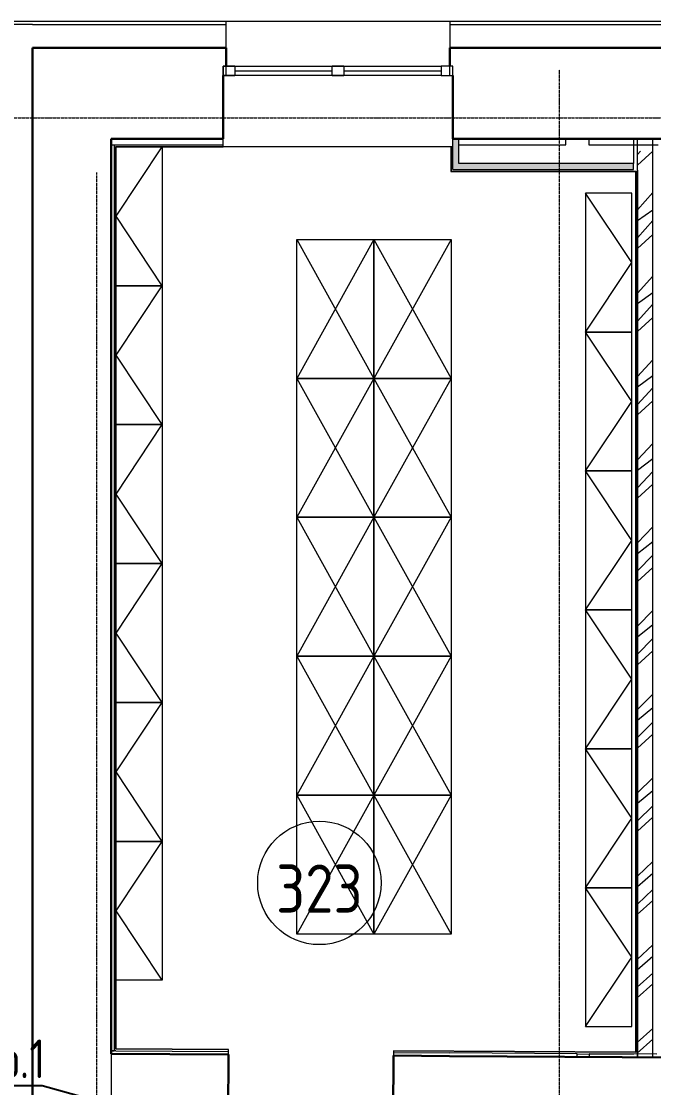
# Model space of a CAD drawing. Header units: millimetres. Extents: x -32 to 417638015, y -35 to 175284279.
# Drawn here: x 417177258 to 417181359, y 175268461 to 175275369 of the extents above; entities that cross this region are included whole.
import ezdxf
from ezdxf import colors
from ezdxf.entities.mleader import LeaderData, LeaderLine
from ezdxf.math import Vec2, Vec3

# ---------------------------------------------------------------- set-up
doc = ezdxf.new("R2010")
doc.units = ezdxf.units.MM
doc.linetypes.add('ADSK_Линия сетки', pattern=[25, 20, -2.5, 0, -2.5])
for name, color, linetype, lineweight in [('_ Окна', 7, 'Continuous', 9), ('_ЭМ_ТХобщее_слой', 7, 'Continuous', 30), ('Аннотация', 7, 'Continuous', 18), ('Окна', 7, 'Continuous', 9), ('Оси', 253, 'Continuous', 9), ('Стены внутренние', 7, 'Continuous', 18), ('Стены наружные', 7, 'Continuous', 18), ('Стены несущие', 7, 'Continuous', 30), ('Стены отделка', 7, 'Continuous', 30), ('Стены штриховка', 7, 'Continuous', 9), ('ТХ', 5, 'Continuous', 0), ('ШТРИХОВКА', 252, 'Continuous', 15)]:
    doc.layers.add(name, color=color, linetype=linetype, lineweight=lineweight)
doc.layers.add('_ЭМ_Надписи', color=7, linetype='Continuous')
doc.layers.add('ЭОМ_Лотки рабочие', color=5, linetype='Continuous')
doc.layers.add('Линии', color=7, linetype='Continuous', lineweight=9, true_color=0x00a600)
doc.styles.add('GOST Common', font='GOST_Common.ttf', dxfattribs={"width": 0.9, "height": 349.9999999999996})
doc.styles.add('ЭОМ', font='isocpeur.ttf', dxfattribs={"width": 0.85, "height": 250})

# ---------------------------------------------------------------- blocks, each defined once
blk = doc.blocks.new('ТХ 3 этаж')
at = {"layer": 'ТХ', "color": 8}
for points in [[(53792.09190604941, 42897.16485134471), (53792.09190604941, 41997.16485134471), (53492.09190604941, 41997.16485134471), (53492.09190604941, 42897.16485134471)], [(56536.69475569675, 42597.16485134471), (56536.69475569675, 41697.16485134471), (56836.69475569675, 41697.16485134471), (56836.69475569675, 42597.16485134471)], [(54664.39333087305, 41397.16485134471), (54664.39333087305, 42297.16485134471), (55164.39333087305, 42297.16485134471), (55164.39333087305, 41397.16485134471)], [(55164.39333087305, 41397.16485134471), (55164.39333087305, 42297.16485134471), (55664.39333087305, 42297.16485134471), (55664.39333087305, 41397.16485134471)], [(53792.09190604941, 41997.16485134471), (53792.09190604941, 41097.16485134471), (53492.09190604941, 41097.16485134471), (53492.09190604941, 41997.16485134471)], [(56536.69475569675, 41697.16485134471), (56536.69475569675, 40797.16485134471), (56836.69475569675, 40797.16485134471), (56836.69475569675, 41697.16485134471)], [(54664.39333087305, 40497.16485134471), (54664.39333087305, 41397.16485134471), (55164.39333087305, 41397.16485134471), (55164.39333087305, 40497.16485134471)], [(55164.39333087305, 40497.16485134471), (55164.39333087305, 41397.16485134471), (55664.39333087305, 41397.16485134471), (55664.39333087305, 40497.16485134471)], [(53792.09190604941, 41097.16485134471), (53792.09190604941, 40197.16485134471), (53492.09190604941, 40197.16485134471), (53492.09190604941, 41097.16485134471)], [(56536.69475569675, 40797.16485134471), (56536.69475569675, 39897.16485134471), (56836.69475569675, 39897.16485134471), (56836.69475569675, 40797.16485134471)], [(54664.39333087305, 39597.16485134471), (54664.39333087305, 40497.16485134471), (55164.39333087305, 40497.16485134471), (55164.39333087305, 39597.16485134471)], [(55164.39333087305, 39597.16485134471), (55164.39333087305, 40497.16485134471), (55664.39333087305, 40497.16485134471), (55664.39333087305, 39597.16485134471)], [(53792.09190604941, 40197.16485134471), (53792.09190604941, 39297.16485134471), (53492.09190604941, 39297.16485134471), (53492.09190604941, 40197.16485134471)], [(56536.69475569675, 39897.16485134471), (56536.69475569675, 38997.16485134471), (56836.69475569675, 38997.16485134471), (56836.69475569675, 39897.16485134471)], [(54664.39333087305, 38697.16485134471), (54664.39333087305, 39597.16485134471), (55164.39333087305, 39597.16485134471), (55164.39333087305, 38697.16485134471)], [(55164.39333087305, 38697.16485134471), (55164.39333087305, 39597.16485134471), (55664.39333087305, 39597.16485134471), (55664.39333087305, 38697.16485134471)], [(53792.09190604941, 39297.16485134471), (53792.09190604941, 38397.16485134471), (53492.09190604941, 38397.16485134471), (53492.09190604941, 39297.16485134471)], [(56536.69475569675, 38997.16485134471), (56536.69475569675, 38097.16485134471), (56836.69475569675, 38097.16485134471), (56836.69475569675, 38997.16485134471)], [(54664.39333087305, 37797.16485134471), (54664.39333087305, 38697.16485134471), (55164.39333087305, 38697.16485134471), (55164.39333087305, 37797.16485134471)], [(55164.39333087305, 37797.16485134471), (55164.39333087305, 38697.16485134471), (55664.39333087305, 38697.16485134471), (55664.39333087305, 37797.16485134471)], [(53792.09190604941, 38397.16485134471), (53792.09190604941, 37497.16485134471), (53492.09190604941, 37497.16485134471), (53492.09190604941, 38397.16485134471)], [(56536.69475569675, 38097.16485134471), (56536.69475569675, 37197.16485134471), (56836.69475569675, 37197.16485134471), (56836.69475569675, 38097.16485134471)]]:
    blk.add_lwpolyline(points, close=True, dxfattribs=at)
for points in [[(53792.09190604941, 41997.16485134471), (53492.09190604941, 42447.16485134471), (53792.09190604941, 42897.16485134471)], [(56536.69475569675, 41697.16485134471), (56836.69475569675, 42147.16485134471), (56536.69475569675, 42597.16485134471)], [(54664.39333087305, 42297.16485134471), (55164.39333087305, 41397.16485134471)], [(55164.39333087305, 42297.16485134471), (54664.39333087305, 41397.16485134471)], [(55164.39333087305, 42297.16485134471), (55664.39333087305, 41397.16485134471)], [(55664.39333087305, 42297.16485134471), (55164.39333087305, 41397.16485134471)], [(53792.09190604941, 41097.16485134471), (53492.09190604941, 41547.16485134471), (53792.09190604941, 41997.16485134471)], [(56536.69475569675, 40797.16485134471), (56836.69475569675, 41247.16485134471), (56536.69475569675, 41697.16485134471)], [(54664.39333087305, 41397.16485134471), (55164.39333087305, 40497.16485134471)], [(55164.39333087305, 41397.16485134471), (54664.39333087305, 40497.16485134471)], [(55164.39333087305, 41397.16485134471), (55664.39333087305, 40497.16485134471)], [(55664.39333087305, 41397.16485134471), (55164.39333087305, 40497.16485134471)], [(53792.09190604941, 40197.16485134471), (53492.09190604941, 40647.16485134471), (53792.09190604941, 41097.16485134471)], [(56536.69475569675, 39897.16485134471), (56836.69475569675, 40347.16485134471), (56536.69475569675, 40797.16485134471)], [(54664.39333087305, 40497.16485134471), (55164.39333087305, 39597.16485134471)], [(55164.39333087305, 40497.16485134471), (54664.39333087305, 39597.16485134471)], [(55164.39333087305, 40497.16485134471), (55664.39333087305, 39597.16485134471)], [(55664.39333087305, 40497.16485134471), (55164.39333087305, 39597.16485134471)], [(53792.09190604941, 39297.16485134471), (53492.09190604941, 39747.16485134471), (53792.09190604941, 40197.16485134471)], [(56536.69475569675, 38997.16485134471), (56836.69475569675, 39447.16485134471), (56536.69475569675, 39897.16485134471)], [(54664.39333087305, 39597.16485134471), (55164.39333087305, 38697.16485134471)], [(55164.39333087305, 39597.16485134471), (54664.39333087305, 38697.16485134471)], [(55164.39333087305, 39597.16485134471), (55664.39333087305, 38697.16485134471)], [(55664.39333087305, 39597.16485134471), (55164.39333087305, 38697.16485134471)], [(53792.09190604941, 38397.16485134471), (53492.09190604941, 38847.16485134471), (53792.09190604941, 39297.16485134471)], [(56536.69475569675, 38097.16485134471), (56836.69475569675, 38547.16485134471), (56536.69475569675, 38997.16485134471)], [(54664.39333087305, 38697.16485134471), (55164.39333087305, 37797.16485134471)], [(55164.39333087305, 38697.16485134471), (54664.39333087305, 37797.16485134471)], [(55164.39333087305, 38697.16485134471), (55664.39333087305, 37797.16485134471)], [(55664.39333087305, 38697.16485134471), (55164.39333087305, 37797.16485134471)], [(53792.09190604941, 37497.16485134471), (53492.09190604941, 37947.16485134471), (53792.09190604941, 38397.16485134471)], [(56536.69475569675, 37197.16485134471), (56836.69475569675, 37647.16485134471), (56536.69475569675, 38097.16485134471)]]:
    blk.add_lwpolyline(points, dxfattribs=at)
blk = doc.blocks.new('План 3 этажа')
at = {"layer": 'Стены внутренние'}
for points in [[(48705.07665218203, 42907.70702969353), (48705.07665218203, 43067.70702969351), (48666.07665218203, 43067.70702969351), (48666.07665218203, 42907.70702969353)], [(49837.7995018264, 42867.70702969353), (49837.7995018264, 42907.70702969353), (48665.07665218203, 42907.70702969353), (48666.07665218203, 42867.70702969353), (49827.7995018264, 42867.70702969353)]]:
    blk.add_hatch(color=8, dxfattribs=at).paths.add_polyline_path(points)
at = {"layer": 'Стены штриховка'}
h = blk.add_hatch(dxfattribs=at)
h.set_pattern_fill('ANSI34', color=8, scale=20, angle=-1.272221872585407e-14)
h.set_pattern_definition([(44.99999999999999, (25940.29950182635, 34555.91923927881), (-269.4076836320746, 269.4076836320747), []), (44.99999999999999, (26030.10210182634, 34555.91923927881), (-269.4076836320746, 269.4076836320747), []), (44.99999999999999, (26119.90470182634, 34555.91923927881), (-269.4076836320746, 269.4076836320747), []), (44.99999999999999, (26209.70750182634, 34555.91923927881), (-269.4076836320746, 269.4076836320747), [])])
h.paths.add_polyline_path([(49961.45808725659, 37120.00910936041), (49962.79950182635, 42987.90854288078), (49862.79950182635, 42987.90854288078), (49861.45808725659, 37120.00910936041)])
at = {"layer": '_ Окна', "color": 8, "lineweight": 18}
for p, q in [((47175.07665218197, 43477.70702969348), (47175.07665218197, 43537.70702969348)), ((47175.07665218197, 43537.70702969348), (47251.07665218197, 43537.70702969348)), ((47251.07665218197, 43537.70702969348), (47251.07665218197, 43477.70702969348)), ((47882.07665218197, 43477.70702969348), (47882.07665218197, 43537.70702969348)), ((47882.07665218197, 43537.70702969348), (47958.07665218197, 43537.70702969348)), ((47958.07665218197, 43537.70702969348), (47958.07665218197, 43477.70702969348)), ((48589.07665218197, 43537.70702969348), (48589.07665218197, 43477.70702969348)), ((48665.07665218197, 43537.70702969348), (48589.07665218197, 43537.70702969348)), ((48665.07665218197, 43477.70702969348), (48665.07665218197, 43537.70702969348)), ((47251.07665218197, 43477.70702969348), (47175.07665218197, 43477.70702969348)), ((47958.07665218197, 43477.70702969348), (47882.07665218197, 43477.70702969348)), ((48589.07665218197, 43477.70702969348), (48665.07665218197, 43477.70702969348))]:
    blk.add_line(p, q, dxfattribs=at)
at = {"layer": '_ Окна', "color": 8}
for p, q in [((47195.07665218197, 43477.70702969348), (47195.07665218197, 43537.70702969348)), ((48645.07665218197, 43477.70702969348), (48645.07665218197, 43537.70702969348)), ((47251.07665218197, 43507.70702969348), (47882.07665218197, 43507.70702969348)), ((47958.07665218197, 43507.70702969348), (48589.07665218197, 43507.70702969348))]:
    blk.add_line(p, q, dxfattribs=at)
at = {"layer": 'Линии', "color": 8}
blk.add_circle((47799.52953131143, 38246.74256775848), 400, dxfattribs=at)
at = {"layer": 'Окна', "color": 8}
for p, q in [((47175.07665218197, 43537.70702969348), (47175.07665218197, 43477.70702969348)), ((47251.07665218197, 43537.70702969348), (47175.07665218197, 43537.70702969348)), ((47251.07665218197, 43537.70702969348), (47882.07665218197, 43537.70702969348)), ((47958.07665218197, 43537.70702969348), (47882.07665218197, 43537.70702969348)), ((47958.07665218197, 43537.70702969348), (48589.07665218197, 43537.70702969348)), ((48665.07665218197, 43537.70702969348), (48589.07665218197, 43537.70702969348)), ((48665.07665218197, 43477.70702969348), (48665.07665218197, 43537.70702969348)), ((47175.07665218197, 43477.70702969348), (47251.07665218197, 43477.70702969348)), ((47882.07665218197, 43477.70702969342), (47251.07665218197, 43477.70702969342)), ((47882.07665218197, 43477.70702969348), (47958.07665218197, 43477.70702969348)), ((48589.07665218197, 43477.70702969342), (47958.07665218197, 43477.70702969342)), ((48589.07665218197, 43477.70702969348), (48665.07665218197, 43477.70702969348))]:
    blk.add_line(p, q, dxfattribs=at)
at = {"layer": 'Оси', "color": 8, "linetype": 'ADSK_Линия сетки'}
for p, q in [((49356.9080292919, -3523.687778418685), (49356.90802929195, 43515.24606842788)), ((-10051.77423916379, 43203.901810292), (56512.19555426511, 43203.90181029178)), ((46356.9080292919, -3523.68777841868), (46356.90802929195, 42848.90181029241))]:
    blk.add_line(p, q, dxfattribs=at)
at = {"layer": 'Стены наружные', "color": 8}
for p, q in [((48646.07665218198, 43827.70702969345), (47195.07665218198, 43827.70702969346)), ((47196.07665218198, 43828.70702969346), (48646.07665218198, 43828.70702969345)), ((47196.07665218198, 43828.70702969346), (47196.07665218198, 43827.70702969346)), ((48646.07665218198, 43828.70702969345), (48646.07665218198, 43827.70702969345)), ((48653.07665218198, 43015.70702969345), (47175.07665218198, 43015.70702969347))]:
    blk.add_line(p, q, dxfattribs=at)
at = {"layer": 'Стены несущие', "color": 8}
for p, q in [((47195.07665218198, 43657.70702969346), (45939.19665217906, 43657.70702969346)), ((45939.19665217906, 35707.85466955751), (45939.19665217906, 43657.70702969346)), ((47195.07665218198, 43537.70702969348), (47195.07665218198, 43657.70702969346)), ((48645.07665218198, 43657.70702969346), (50210.08051173983, 43657.70702969346)), ((48645.07665218198, 43657.70702969346), (48645.07665218198, 43537.70702969348)), ((47175.07665218198, 43067.70702969346), (47175.07665218198, 43477.70702969349)), ((48665.07665218198, 43477.70702969349), (48665.07665218198, 43067.70702969346)), ((46449.19665217906, 43067.70702969346), (47175.07665218198, 43067.70702969346)), ((46449.19665217906, 37139.83548987246), (46449.19665217906, 43067.70702969346)), ((50190.08051173983, 43067.70702969347), (48665.07665218198, 43067.70702969346)), ((47210.017170918, 37134.78554846687), (46449.19665217906, 37139.83548987246)), ((47207.49497886741, 36754.79391889161), (47210.017170918, 37134.78554846687)), ((48279.99360156315, 37127.68358664142), (48277.47140951391, 36747.69195706615)), ((48643.27129792032, 37125.27233321781), (48279.99360156315, 37127.68358664142)), ((48279.99360156292, 37127.68358664128), (48643.27129792032, 37125.27233321767)), ((50683.94064761372, 37111.72740325037), (48643.2712979209, 37125.27233321781))]:
    blk.add_line(p, q, dxfattribs=at)
at = {"layer": 'Стены отделка', "color": 8, "lineweight": 9}
for p, q in [((47195.07665218198, 43827.70702969346), (45769.1966521772, 43827.70702969346)), ((45939.196652179, 43807.70702969346), (45789.1966521772, 43807.70702969346)), ((47195.07665218198, 43657.70702969346), (47195.07665218198, 43827.70702969346)), ((48645.07665218198, 43827.70702969345), (48645.07665218198, 43657.70702969346)), ((48645.07665218198, 43807.70702969345), (48646.07665218198, 43807.70702969345)), ((50210.08051173983, 43827.70702969345), (48646.07665218198, 43827.70702969345)), ((47175.07665218198, 43015.70702969347), (47175.07665218198, 43067.70702969346)), ((48665.07665218198, 42867.70702969348), (48665.07665218198, 43067.70702969345)), ((49397.79950182635, 43027.70702969345), (49397.79950182635, 43067.70702969345)), ((49547.79950182635, 43067.70702969347), (49547.79950182635, 43027.70702969347)), ((49837.79950182635, 43067.70702969347), (49837.79950182635, 42907.70702969348)), ((46449.19665217906, 43027.70702969346), (46469.196652179, 43027.70702969346)), ((46469.196652179, 43027.70702969346), (46469.196652179, 37159.70318055655)), ((46481.196652179, 43015.70702969347), (47175.07665218198, 43015.70702969347)), ((46481.196652179, 37171.62379496708), (46481.196652179, 43015.70702969347)), ((48665.07665218198, 43015.70702969345), (48653.07665218198, 43015.70702969345)), ((48653.07665218198, 43015.70702969345), (48653.07665218198, 42857.70702969348)), ((48665.07665218198, 43027.70702969345), (48666.07665218198, 43027.70702969345)), ((48705.07665218198, 43027.70702969345), (49397.79950182635, 43027.70702969345)), ((48705.07665218198, 42907.70702969348), (48705.07665218198, 43027.70702969345)), ((49547.79950182635, 43027.70702969347), (49997.79950182635, 43027.70702969347)), ((49837.79950182635, 42907.70702969348), (48705.07665218198, 42907.70702969348)), ((48655.07665218198, 42855.70702969348), (49850.79950182635, 42855.70702969347)), ((48665.07665218198, 42867.70702969348), (49837.79950182635, 42867.70702969348)), ((49850.79950182635, 42855.70702969347), (49850.79950182635, 37149.43189982733)), ((49862.79950182635, 42864.15737410589), (49862.79950182635, 37119.61557255483)), ((49962.79950182635, 37120.42434412539), (49962.79950182635, 42864.15737410589)), ((47210.22956603696, 37166.78484358887), (46481.196652179, 37171.62379496708)), ((46449.196652179, 37159.83593042914), (46469.196652179, 37159.83593042914)), ((46449.32939912908, 37159.83504932365), (46449.19665217906, 37139.83548987232)), ((46449.19665217906, 37139.83548987232), (47210.01717091765, 37134.78554846675)), ((46479.196652179, 37159.63680561947), (46449.32939912908, 37159.83504932365)), ((47210.01717091765, 37134.78554846675), (47210.22956603696, 37166.78484358887)), ((48280.20599668293, 37159.68288176341), (48279.99360156292, 37127.68358664128)), ((48280.12634851335, 37147.6831460926), (48643.40404487023, 37145.271892669)), ((49850.79950182635, 37149.43189982733), (48280.20599668293, 37159.68288176341)), ((48643.2712979205, 37125.27233321767), (49470.5158728878, 37119.78150255685)), ((49470.5158728878, 37119.78150255685), (49470.64861983783, 37139.78106200818)), ((49470.64861983783, 37139.78106200818), (49837.79950182635, 37137.34410033932)), ((49549.45025948208, 37139.25801662105), (49549.31751253206, 37119.25845716972)), ((49987.79950182635, 37136.34847628337), (49549.45025948208, 37139.25801662105))]:
    blk.add_line(p, q, dxfattribs=at)
at = {"layer": 'Стены штриховка', "color": 8}
for p, q in [((45939.196652179, 43807.70702969346), (47195.07665218198, 43807.70702969346)), ((48646.07665218198, 43807.70702969345), (50210.08051173983, 43807.70702969344)), ((48705.07665218198, 43027.70702969345), (48705.07665218198, 43067.70702969345)), ((49862.79950182635, 37119.61557255483), (49862.79950182635, 43067.70702969347)), ((49962.79950182635, 37119.61557255483), (49962.79950182635, 43067.70702969347)), ((46469.196652179, 43027.70702969346), (47175.07665218198, 43027.70702969346)), ((46479.196652179, 43017.70702969346), (47175.07665218198, 43017.70702969346)), ((46479.196652179, 37169.63702589866), (46479.196652179, 43017.70702969346)), ((48655.07665218198, 43015.70702969345), (48655.07665218198, 42855.70702969348)), ((49862.79950182635, 37159.4146878637), (49862.79950182635, 42987.9085428808)), ((49962.79950182635, 37159.4146878637), (49962.79950182635, 42987.9085428808)), ((49837.79950182635, 42867.70702969348), (49837.79950182635, 42907.70702969348)), ((48653.07665218198, 42857.70702969348), (49852.79950182658, 42857.70702969348)), ((48653.07665218198, 42857.70702969348), (48653.07665218198, 42855.70702969348)), ((48653.07665218198, 42855.70702969348), (48655.07665218198, 42855.70702969348)), ((49852.79950182658, 42857.70702969348), (49852.79950182658, 37147.42844925589)), ((47210.21629134205, 37164.78488764374), (46479.196652179, 37169.63702589866)), ((46449.19665217906, 37139.83548987246), (46449.19665217906, 36759.82711926333)), ((46479.196652179, 37159.63680561947), (47210.14991786738, 37154.78510791808)), ((49852.79950182658, 37147.42844925589), (48280.19272198802, 37157.68292581828)), ((49470.64861983783, 37139.78106200818), (48643.40404487023, 37145.271892669))]:
    blk.add_line(p, q, dxfattribs=at)
at = {"layer": 'ЭОМ_Лотки рабочие'}
blk.add_blockref('ТХ 3 этаж', (-7010.895253870607, 118.5421783487909), dxfattribs=at)
at = {"layer": 'Аннотация', "color": 8, "lineweight": 9, "insert": (47799.52953131143, 38209.79444749997), "char_height": 312.5000000000001, "width": 520.2111192702771, "attachment_point": 5, "line_spacing_factor": 1.022765581104984, "style": 'GOST Common'}
blk.add_mtext('323', dxfattribs=at)
blk = doc.blocks.new('_ЭМ_ТХ2_3 этаж_нов')
at = {"layer": 'ТХ', "color": 8}
for points in [[(52774.2886228871, 42861.80521940149), (52774.2886228871, 41961.80521940149), (52474.2886228871, 41961.80521940149), (52474.2886228871, 42861.80521940149)], [(55518.89147253444, 42561.80521940149), (55518.89147253444, 41661.80521940149), (55818.89147253444, 41661.80521940149), (55818.89147253444, 42561.80521940149)], [(53646.59004771075, 41361.80521940149), (53646.59004771075, 42261.80521940149), (54146.59004771075, 42261.80521940149), (54146.59004771075, 41361.80521940149)], [(54146.59004771075, 41361.80521940149), (54146.59004771075, 42261.80521940149), (54646.59004771075, 42261.80521940149), (54646.59004771075, 41361.80521940149)], [(52774.2886228871, 41961.80521940149), (52774.2886228871, 41061.80521940149), (52474.2886228871, 41061.80521940149), (52474.2886228871, 41961.80521940149)], [(55518.89147253444, 41661.80521940149), (55518.89147253444, 40761.80521940149), (55818.89147253444, 40761.80521940149), (55818.89147253444, 41661.80521940149)], [(53646.59004771075, 40461.80521940149), (53646.59004771075, 41361.80521940149), (54146.59004771075, 41361.80521940149), (54146.59004771075, 40461.80521940149)], [(54146.59004771075, 40461.80521940149), (54146.59004771075, 41361.80521940149), (54646.59004771075, 41361.80521940149), (54646.59004771075, 40461.80521940149)], [(52774.2886228871, 41061.80521940149), (52774.2886228871, 40161.80521940149), (52474.2886228871, 40161.80521940149), (52474.2886228871, 41061.80521940149)], [(55518.89147253444, 40761.80521940149), (55518.89147253444, 39861.80521940149), (55818.89147253444, 39861.80521940149), (55818.89147253444, 40761.80521940149)], [(53646.59004771075, 39561.80521940147), (53646.59004771075, 40461.80521940147), (54146.59004771075, 40461.80521940147), (54146.59004771075, 39561.80521940147)], [(54146.59004771075, 39561.80521940147), (54146.59004771075, 40461.80521940147), (54646.59004771075, 40461.80521940147), (54646.59004771075, 39561.80521940147)], [(52774.2886228871, 40161.80521940149), (52774.2886228871, 39261.80521940149), (52474.2886228871, 39261.80521940149), (52474.2886228871, 40161.80521940149)], [(55518.89147253444, 39861.80521940149), (55518.89147253444, 38961.80521940149), (55818.89147253444, 38961.80521940149), (55818.89147253444, 39861.80521940149)], [(53646.59004771075, 38661.80521940147), (53646.59004771075, 39561.80521940147), (54146.59004771075, 39561.80521940147), (54146.59004771075, 38661.80521940147)], [(54146.59004771075, 38661.80521940147), (54146.59004771075, 39561.80521940147), (54646.59004771075, 39561.80521940147), (54646.59004771075, 38661.80521940147)], [(52774.2886228871, 39261.80521940149), (52774.2886228871, 38361.80521940149), (52474.2886228871, 38361.80521940149), (52474.2886228871, 39261.80521940149)], [(55518.89147253444, 38961.80521940149), (55518.89147253444, 38061.80521940149), (55818.89147253444, 38061.80521940149), (55818.89147253444, 38961.80521940149)], [(53646.59004771075, 37761.80521940147), (53646.59004771075, 38661.80521940147), (54146.59004771075, 38661.80521940147), (54146.59004771075, 37761.80521940147)], [(54146.59004771075, 37761.80521940147), (54146.59004771075, 38661.80521940147), (54646.59004771075, 38661.80521940147), (54646.59004771075, 37761.80521940147)], [(52774.2886228871, 38361.80521940149), (52774.2886228871, 37461.80521940149), (52474.2886228871, 37461.80521940149), (52474.2886228871, 38361.80521940149)], [(55518.89147253444, 38061.80521940149), (55518.89147253444, 37161.80521940149), (55818.89147253444, 37161.80521940149), (55818.89147253444, 38061.80521940149)]]:
    blk.add_lwpolyline(points, close=True, dxfattribs=at)
for points in [[(52774.2886228871, 41961.80521940149), (52474.2886228871, 42411.80521940149), (52774.2886228871, 42861.80521940149)], [(55518.89147253444, 41661.80521940149), (55818.89147253444, 42111.80521940149), (55518.89147253444, 42561.80521940149)], [(53646.59004771075, 42261.80521940149), (54146.59004771075, 41361.80521940149)], [(54146.59004771075, 42261.80521940149), (53646.59004771075, 41361.80521940149)], [(54146.59004771075, 42261.80521940149), (54646.59004771075, 41361.80521940149)], [(54646.59004771075, 42261.80521940149), (54146.59004771075, 41361.80521940149)], [(52774.2886228871, 41061.80521940149), (52474.2886228871, 41511.80521940149), (52774.2886228871, 41961.80521940149)], [(55518.89147253444, 40761.80521940149), (55818.89147253444, 41211.80521940149), (55518.89147253444, 41661.80521940149)], [(53646.59004771075, 41361.80521940149), (54146.59004771075, 40461.80521940149)], [(54146.59004771075, 41361.80521940149), (53646.59004771075, 40461.80521940149)], [(54146.59004771075, 41361.80521940149), (54646.59004771075, 40461.80521940149)], [(54646.59004771075, 41361.80521940149), (54146.59004771075, 40461.80521940149)], [(52774.2886228871, 40161.80521940149), (52474.2886228871, 40611.80521940149), (52774.2886228871, 41061.80521940149)], [(55518.89147253444, 39861.80521940149), (55818.89147253444, 40311.80521940149), (55518.89147253444, 40761.80521940149)], [(53646.59004771075, 40461.80521940147), (54146.59004771075, 39561.80521940147)], [(54146.59004771075, 40461.80521940147), (53646.59004771075, 39561.80521940147)], [(54146.59004771075, 40461.80521940147), (54646.59004771075, 39561.80521940147)], [(54646.59004771075, 40461.80521940147), (54146.59004771075, 39561.80521940147)], [(52774.2886228871, 39261.80521940149), (52474.2886228871, 39711.80521940149), (52774.2886228871, 40161.80521940149)], [(55518.89147253444, 38961.80521940149), (55818.89147253444, 39411.80521940149), (55518.89147253444, 39861.80521940149)], [(53646.59004771075, 39561.80521940147), (54146.59004771075, 38661.80521940147)], [(54146.59004771075, 39561.80521940147), (53646.59004771075, 38661.80521940147)], [(54146.59004771075, 39561.80521940147), (54646.59004771075, 38661.80521940147)], [(54646.59004771075, 39561.80521940147), (54146.59004771075, 38661.80521940147)], [(52774.2886228871, 38361.80521940149), (52474.2886228871, 38811.80521940149), (52774.2886228871, 39261.80521940149)], [(55518.89147253444, 38061.80521940149), (55818.89147253444, 38511.80521940149), (55518.89147253444, 38961.80521940149)], [(53646.59004771075, 38661.80521940147), (54146.59004771075, 37761.80521940147)], [(54146.59004771075, 38661.80521940147), (53646.59004771075, 37761.80521940147)], [(54146.59004771075, 38661.80521940147), (54646.59004771075, 37761.80521940147)], [(54646.59004771075, 38661.80521940147), (54146.59004771075, 37761.80521940147)], [(52774.2886228871, 37461.80521940149), (52474.2886228871, 37911.80521940149), (52774.2886228871, 38361.80521940149)], [(55518.89147253444, 37161.80521940149), (55818.89147253444, 37611.80521940149), (55518.89147253444, 38061.80521940149)]]:
    blk.add_lwpolyline(points, dxfattribs=at)

msp = doc.modelspace()

# ---------------------------------------------------------------- block references
at = {"layer": '_ЭМ_ТХобщее_слой', "lineweight": 50}
msp.add_blockref('_ЭМ_ТХ2_3 этаж_нов', (417125398.491967, 175231694.5649611), dxfattribs=at)
at = {"layer": 'ШТРИХОВКА'}
msp.add_blockref('План 3 этажа', (417131391.5839376, 175231540.6631508), dxfattribs=at)

# ---------------------------------------------------------------- leaders
at = {"layer": '_ЭМ_Надписи', "color": 7, "ltscale": 5}
ml = msp.add_multileader_mtext('Standard', dxfattribs=at)
ml.set_content('{\\fGOST Common|b0|i0|c204|p34;\\W0.9;\\C256;3ЩРС-2\\fISOCPEUR|b0|i0|c204|p34;\\W0.85; Гр.1 моноблок\\P\\fGOST Common|b0|i0|c0|p34;\\W0.9;h=\\fGOST Common|b0|i0|c204|p34;1\\fGOST Common|b0|i0|c0|p34;.\\fGOST Common|b0|i0|c204|p34;8м}', color=1, style='ЭОМ')
ml.set_leader_properties()
ml.build(insert=Vec2(0, 0))
ml.multileader.update_dxf_attribs({"text_left_attachment_type": 6, "text_right_attachment_type": 6, "dogleg_length": 0, "arrow_head_size": 200})
ctx = ml.context
ctx.base_point, ctx.char_height, ctx.arrow_head_size, ctx.landing_gap_size, ctx.plane_origin = Vec3(417175785.2864655, 175268473.1418464), 250, 200, 0, Vec3(417154560.0571895, 175283366.1599726)
ctx.left_attachment, ctx.right_attachment = 6, 6
notes = []
notes.append((ctx, [(1, (1, 1, 0), (417177394.0364655, 175268473.1418464), (-1, 0), 0, [(0, [(417181112.6606321, 175267439.3540677)], 0, [])])]))
ctx.mtext.insert, ctx.mtext.width, ctx.mtext.defined_height, ctx.mtext.flow_direction = Vec3(417175785.2864655, 175268773.1418464), 2273.287500041229, 545.6159617257083, 5
for ctx, leaders in notes:
    for number, flags, end, landing, length, lines in leaders:
        leader = LeaderData()
        leader.index, (leader.has_last_leader_line, leader.has_dogleg_vector, leader.attachment_direction) = number, flags
        leader.last_leader_point, leader.dogleg_vector, leader.dogleg_length = Vec3(end), Vec3(landing), length
        for number, points, colour, breaks in lines:
            line = LeaderLine()
            line.index, line.vertices, line.color, line.breaks = number, Vec3.list(points), colors.encode_raw_color(colour), breaks
            leader.lines.append(line)
        ctx.leaders.append(leader)

doc.saveas('drawing.dxf')
